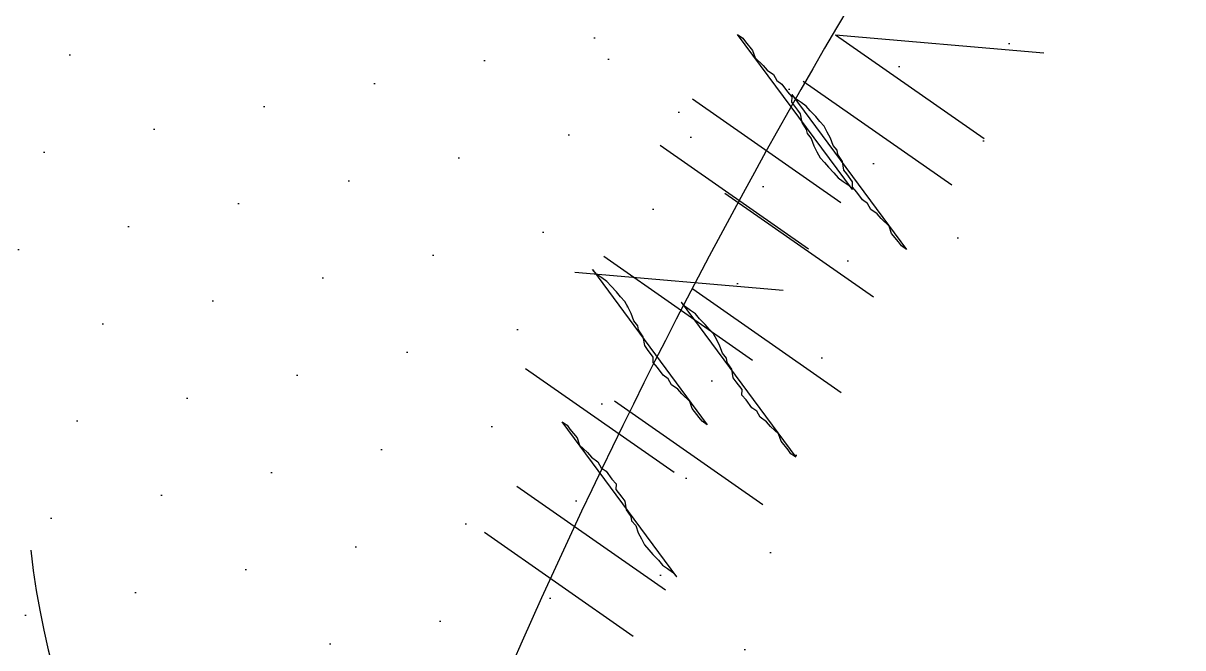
# Model space of a CAD drawing. Extents: x 3694 to 117786, y 20013 to 108631.
# Drawn here: x 68135.5 to 68264.4, y 31730.5 to 31800 of the extents above; entities that cross this region are included whole.
import ezdxf

# ---------------------------------------------------------------- set-up
doc = ezdxf.new("R2010")
doc.units = 0
doc.header["$LTSCALE"] = 1000
doc.header["$MEASUREMENT"] = 0
doc.layers.add('家具', color=253, linetype='Continuous')

msp = doc.modelspace()

# ---------------------------------------------------------------- hatches: boundary and pattern name
at = {"layer": '家具'}
h = msp.add_hatch(dxfattribs=at)
h.set_pattern_fill('DOTS', color=8, scale=335.28, angle=-90, style=0)
h.set_pattern_definition([(270, (40764.087, 11180.682), (-20.955, -10.4775), [0, -20.955])])
edge = h.paths.add_edge_path()
edge.add_spline(control_points=[(67993.17, 30063.85), (67991.35, 30072.91), (67989.56, 30081.94), (67984.13, 30110.34), (67980.69, 30129.63), (67974.75, 30168.04), (67972.3, 30187.08), (67967.7, 30231.65), (67965.82, 30257.25), (67961.07, 30334.96), (67959.04, 30388.06), (67952.13, 30468.76), (67949.19, 30495.82), (67943.11, 30536.43), (67940.81, 30549.98), (67935.52, 30577.05), (67932.52, 30590.64), (67925.16, 30620.11), (67920.73, 30635.84), (67913.02, 30661.97), (67909.81, 30672.52), (67906.63, 30682.96)], knot_values=[0.007594, 0.007594, 0.007594, 0.007594, 1.009332, 1.009332, 3.166904, 3.166904, 5.324476, 5.324476, 8.146714, 8.146714, 13.786985, 13.786985, 16.607121, 16.607121, 18.017189, 18.017189, 19.427256, 19.427256, 21.1184, 21.1184, 22.28816, 22.28816, 22.28816, 22.28816], degree=3, periodic=0)
edge.add_ellipse((69823.21, 31244.76), major_axis=(1412.24, 1412.24), ratio=1, start_angle=138.55715, end_angle=151.33744, ccw=False)
edge.add_ellipse((69823.21, 30996.93), major_axis=(1412.24, 1412.24), ratio=1, start_angle=118.66256, end_angle=131.44285, ccw=False)
edge.add_spline(control_points=[(67906.63, 31558.74), (67909.81, 31569.18), (67913.02, 31579.73), (67920.73, 31605.86), (67925.16, 31621.58), (67932.52, 31651.06), (67935.52, 31664.64), (67940.81, 31691.71), (67943.11, 31705.26), (67949.19, 31745.88), (67952.13, 31772.93), (67957.22, 31832.35), (67959.06, 31864.62), (67960.78, 31896.49)], knot_values=[0.007594, 0.007594, 0.007594, 0.007594, 1.177354, 1.177354, 2.868498, 2.868498, 4.278566, 4.278566, 5.688634, 5.688634, 8.508769, 8.508769, 11.917873, 11.917873, 11.917873, 11.917873], degree=3, periodic=0)
edge.add_ellipse((67966.55, 31918.92), major_axis=(-16.38, 16.38), ratio=1, start_angle=120.5825, end_angle=134.1965)
edge.add_ellipse((68102.12, 32282.88), major_axis=(-290.11, 290.11), ratio=1, start_angle=115.6565, end_angle=125.4571)
edge.add_ellipse((67321.82, 31759.47), major_axis=(510.62, 510.62), ratio=1, start_angle=303.72155, end_angle=324.46982, ccw=False)
edge.add_ellipse((63554.82, 31287.67), major_axis=(3173.05, 3173.05), ratio=1, start_angle=308.35798, end_angle=319.22468, ccw=False)
edge.add_ellipse((67013.87, 30385.32), major_axis=(-756.09, 756.09), ratio=1, start_angle=220.52221, end_angle=246.00697, ccw=False)
edge.add_ellipse((68093.52, 30275.82), major_axis=(20.78, 20.78), ratio=1, start_angle=72.686, end_angle=150.6503)
edge.add_ellipse((68351.8, 30519.22), major_axis=(269.53, 269.53), ratio=1, start_angle=176.2513, end_angle=213.9303)
edge.add_ellipse((68627.27, 30299.27), major_axis=(-269.54, 269.54), ratio=1, start_angle=68.8475, end_angle=70.5636)
edge.add_ellipse((68342.57, 28632.01), major_axis=(1063.44, 1063.44), ratio=1, start_angle=47.25508, end_angle=54.69471)
edge.add_ellipse((68138.88, 29903.69), major_axis=(153.1, 153.1), ratio=1, start_angle=58.2352, end_angle=87.2958)
edge = h.paths.add_edge_path()
edge.add_ellipse((68052.89, 29947.42), major_axis=(-59.62, 59.62), ratio=1, start_angle=82.2821, end_angle=111.8665, ccw=False)
edge.add_ellipse((68101.68, 29975.41), major_axis=(99.2, 99.2), ratio=1, start_angle=154.3192, end_angle=169.3068, ccw=False)
edge.add_ellipse((68226.48, 31486.22), major_axis=(1116.04, 1116.04), ratio=1, start_angle=215.62195, end_angle=236.67588)
edge.add_spline(control_points=[(68545.89, 29940.56), (68546.09, 29938.38), (68546.94, 29928.79), (68547.53, 29918.78), (68548.38, 29909.38)], knot_values=[0, 0, 0, 0, 0.241803, 1.05283, 1.05283, 1.05283, 1.05283], degree=3, periodic=0)
edge.add_ellipse((68586.3, 29912.68), major_axis=(-26.91, 26.91), ratio=1, start_angle=49.7272, end_angle=121.2232)
edge.add_ellipse((68256.11, 33919.22), major_axis=(2868.19, 2868.19), ratio=1, start_angle=221.65955, end_angle=229.54069, ccw=False)
edge = h.paths.add_edge_path()
edge.add_ellipse((68052.89, 32294.28), major_axis=(59.62, 59.62), ratio=1, start_angle=68.1335, end_angle=97.7179, ccw=False)
edge.add_ellipse((68256.11, 28322.47), major_axis=(-2868.19, 2868.19), ratio=1, start_angle=310.4559, end_angle=318.34045, ccw=False)
edge.add_ellipse((68586.47, 32328.98), major_axis=(26.91, 26.91), ratio=1, start_angle=58.6764, end_angle=130.0165)
edge.add_spline(control_points=[(68548.56, 32332.29), (68548.22, 32328.59), (68547.95, 32325.15), (68547.7, 32321.89)], knot_values=[0, 0, 0, 0, 0.318986, 0.318986, 0.318986, 0.318986], degree=3, periodic=0)
edge.add_ellipse((68118.22, 28776.02), major_axis=(-2525.63, 2525.63), ratio=1, start_angle=-51.90623, end_angle=-42.87541)
edge = h.paths.add_edge_path()
edge.add_ellipse((68266.78, 31858.43), major_axis=(221.16, 221.16), ratio=1, start_angle=249.068, end_angle=320.144, ccw=False)
edge.add_ellipse((68176.05, 31598.98), major_axis=(-155.45, 155.45), ratio=1, start_angle=155.1189, end_angle=218.1718, ccw=False)
edge.add_ellipse((68799.5, 31223.88), major_axis=(405.32, 405.32), ratio=1, start_angle=117.88643, end_angle=164.47377)
edge.add_ellipse((68089.49, 30642.74), major_axis=(-258.82, 258.82), ratio=1, start_angle=229.4937, end_angle=279.8017, ccw=False)
edge.add_ellipse((68363.94, 30409.28), major_axis=(196.09, 196.09), ratio=1, start_angle=323.3076, end_angle=385.9615, ccw=False)
edge.add_ellipse((68278.01, 29953.05), major_axis=(-433.68, 433.68), ratio=1, start_angle=250.12182, end_angle=279.01888, ccw=False)
edge.add_ellipse((53145.84, 31069.66), major_axis=(661.59, 15696.88), ratio=1, start_angle=268.699072, end_angle=269.289296, ccw=False)
edge.add_spline(control_points=[(68823.65, 30051.87), (68816.62, 30051.43), (68809.48, 30051.33), (68801.97, 30051.61)], knot_values=[2.29351, 2.29351, 2.29351, 2.29351, 2.979733, 2.979733, 2.979733, 2.979733], degree=3, periodic=0)
edge.add_spline(control_points=[(68801.97, 30051.61), (68797.75, 30051.77), (68786.4, 30052.49), (68770.42, 30054.55), (68774.08, 30068.3), (68770.34, 30072.08), (68767.57, 30073.65)], knot_values=[2.979733, 2.979733, 2.979733, 2.979733, 3.365456, 3.990522, 4.278466, 4.605763, 4.605763, 4.605763, 4.605763], degree=3, periodic=0)
edge.add_spline(control_points=[(68767.57, 30073.65), (68764.78, 30075.24), (68761.2, 30076.38), (68757.62, 30077.53)], knot_values=[4.605763, 4.605763, 4.605763, 4.605763, 4.934211, 4.934211, 4.934211, 4.934211], degree=3, periodic=0)
edge.add_ellipse((68342.57, 28632.01), major_axis=(-1063.44, 1063.44), ratio=1, start_angle=-61.02051, end_angle=-52.79563)
edge.add_ellipse((68413.89, 30391.82), major_axis=(-212.58, 212.58), ratio=1, start_angle=161.1869, end_angle=194.3664)
edge.add_ellipse((68413.79, 30073.2), major_axis=(217.18, 217.18), ratio=1, start_angle=347.5897, end_angle=388.9748)
edge.add_ellipse((68061.76, 30199.82), major_axis=(-331.09, 331.09), ratio=1, start_angle=246.1037, end_angle=272.1536)
edge.add_ellipse((68628.88, 30184.46), major_axis=(-308.61, 308.61), ratio=1, start_angle=-10.2604, end_angle=-2.0534)
edge.add_spline(control_points=[(68331.52, 30503.94), (68322.56, 30496.89), (68300.12, 30479.21), (68309.9, 30542.46), (68286.89, 30577.51), (68259.66, 30637.11), (68292.26, 30702.74), (68273.01, 30784.51), (68257.08, 30871.34), (68197.4, 30907.48), (68188.77, 30963.02), (68155.91, 30951.2), (68154.43, 30968.36), (68153.75, 30977.3)], knot_values=[28.726228, 28.726228, 28.726228, 28.726228, 29.65137, 31.045535, 32.970907, 34.80046, 37.537981, 40.132447, 43.737998, 46.299248, 47.538816, 48.20545, 48.984057, 48.984057, 48.984057, 48.984057], degree=3, periodic=0)
edge.add_ellipse((74440.64, 31139.04), major_axis=(4446.97, 4446.97), ratio=1, start_angle=132.846266, end_angle=136.473696, ccw=False)
edge.add_spline(control_points=[(68156.11, 31375.39), (68157.51, 31389.27), (68160.69, 31413.78), (68204.26, 31444.79), (68224.99, 31513.37), (68260.44, 31577.02), (68249.17, 31648.5), (68285.93, 31671.16), (68318.29, 31758.01), (68318.86, 31736.77)], knot_values=[0, 0, 0, 0, 1.426784, 2.507846, 5.446644, 8.794162, 10.36551, 12.195062, 14.476347, 14.476347, 14.476347, 14.476347], degree=3, periodic=0)
edge.add_ellipse((67925.76, 31991.16), major_axis=(-331.09, 331.09), ratio=1, start_angle=192.0923, end_angle=216.81)
edge.add_ellipse((68240.6, 32193.24), major_axis=(217.18, 217.18), ratio=1, start_angle=253.939, end_angle=295.324)
edge.add_ellipse((68311.9, 31882.7), major_axis=(212.58, 212.58), ratio=1, start_angle=358.5473, end_angle=364.8553)
edge.add_ellipse((68346.1, 33494.6), major_axis=(-983.78, 983.78), ratio=1, start_angle=141.58816, end_angle=151.91197)
edge.add_spline(control_points=[(68750.83, 32163.5), (68756.34, 32165.3), (68761.85, 32167.11), (68764.44, 32170.49)], knot_values=[4.42753, 4.42753, 4.42753, 4.42753, 4.934211, 4.934211, 4.934211, 4.934211], degree=3, periodic=0)
edge.add_ellipse((68272.01, 32290.22), major_axis=(358.34, 358.34), ratio=1, start_angle=262.1836, end_angle=301.3352, ccw=False)
h = msp.add_hatch(dxfattribs=at)
h.set_pattern_fill('DOTS', color=8, scale=178.816, angle=-75.176, style=0)
h.set_pattern_definition([(255.176, (50090.006, 25839.525), (-12.2337153, -2.5426225), [0, -11.176])])
edge = h.paths.add_edge_path(flags=17)
edge.add_ellipse((68104.7, 31730.59), major_axis=(-23.26, 23.26), ratio=1, start_angle=182.6054, end_angle=232.4016)
edge.add_ellipse((68220.59, 31750.41), major_axis=(-59.9, 59.9), ratio=1, start_angle=55.6008, end_angle=99.3416)
edge.add_ellipse((68171.19, 31728.17), major_axis=(32.95, 32.95), ratio=1, start_angle=160.0976, end_angle=225.0171, ccw=False)
edge = h.paths.add_edge_path(flags=17)
edge.add_ellipse((68813.27, 31455.32), major_axis=(-481.37, 481.37), ratio=1, start_angle=25.58827, end_angle=26.32292, ccw=False)
edge.add_ellipse((68226.01, 31678.84), major_axis=(-38.8, 38.8), ratio=1, start_angle=42.1423, end_angle=113.6366)
edge.add_ellipse((68198.76, 31607.61), major_axis=(-15.13, 15.13), ratio=1, start_angle=-64.8218, end_angle=72.1862)
edge.add_ellipse((68255.5, 31647.86), major_axis=(64.2, 64.2), ratio=1, start_angle=118.7109, end_angle=168.4325, ccw=False)
edge = h.paths.add_edge_path()
edge.add_ellipse((68428.08, 31627.53), major_axis=(-242.04, 242.04), ratio=1, start_angle=-26.2846, end_angle=23.3258, ccw=False)
edge.add_spline(control_points=[(68318.25, 31951.72), (68327.61, 31956.05), (68339.53, 31961.56), (68346.39, 31953.92), (68347.65, 31951.95)], knot_values=[0, 0, 0, 0, 1.422385, 1.810205, 1.810205, 1.810205, 1.810205], degree=3, periodic=0)
edge.add_ellipse((68813.27, 31455.32), major_axis=(481.37, 481.37), ratio=1, start_angle=88.15451, end_angle=92.74736)
edge.add_ellipse((68398.78, 31620.82), major_axis=(216.1, 216.1), ratio=1, start_angle=62.0105, end_angle=113.1092)
edge.add_ellipse((68531.03, 31518.74), major_axis=(331.35, 331.35), ratio=1, start_angle=107.547, end_angle=150.4325)
edge.add_ellipse((69065.02, 31231.73), major_axis=(-706.38, 706.38), ratio=1, start_angle=35.64913, end_angle=38.25362)
edge.add_spline(control_points=[(68072.97, 31349.08), (68069.34, 31349.87), (68058.99, 31354.85), (68059.18, 31366.89), (68059.32, 31375.02)], knot_values=[0, 0, 0, 0, 0.581976, 1.791185, 1.791185, 1.791185, 1.791185], degree=3, periodic=0)
edge.add_ellipse((68558.03, 31501.18), major_axis=(363.75, 363.75), ratio=1, start_angle=105.5696, end_angle=149.1958, ccw=False)
edge = h.paths.add_edge_path()
edge.add_spline(control_points=[(68101.16, 31361.95), (68095.62, 31356.17), (68087.91, 31348.14), (68076.09, 31348.4), (68072.97, 31349.08)], knot_values=[1.791185, 1.791185, 1.791185, 1.791185, 3.069002, 3.567392, 3.567392, 3.567392, 3.567392], degree=3, periodic=0)
edge.add_ellipse((69065.02, 31231.73), major_axis=(706.38, 706.38), ratio=1, start_angle=125.64913, end_angle=128.25362, ccw=False)
edge.add_ellipse((67849.02, 31718.01), major_axis=(-281.07, 281.07), ratio=1, start_angle=170.4096, end_angle=214.1078)
edge.add_ellipse((67885.37, 31878.81), major_axis=(-300.8, 300.8), ratio=1, start_angle=191.3182, end_angle=229.6193)
edge.add_ellipse((68813.27, 31455.32), major_axis=(-481.37, 481.37), ratio=1, start_angle=-1.84549, end_angle=2.74736, ccw=False)
edge.add_spline(control_points=[(68347.65, 31951.95), (68349.56, 31948.95), (68353.89, 31937.44), (68354.39, 31927.14), (68354.73, 31920.22)], knot_values=[1.810205, 1.810205, 1.810205, 1.810205, 2.398758, 3.598447, 3.598447, 3.598447, 3.598447], degree=3, periodic=0)
edge.add_ellipse((67966.57, 31900.89), major_axis=(274.82, 274.82), ratio=1, start_angle=273.0275, end_angle=317.8513, ccw=False)
edge.add_ellipse((67951.52, 31626.94), major_axis=(-215.18, 215.18), ratio=1, start_angle=164.4537, end_angle=227.6435, ccw=False)
h = msp.add_hatch(dxfattribs=at)
h.set_pattern_fill('DOTS', color=8, scale=111.76, angle=-102.9138, style=0)
h.set_pattern_definition([(282.9137604, (70764.739, 124441.551), (-6.0278136, -4.96520334), [0, -6.985])])
edge = h.paths.add_edge_path()
edge.add_ellipse((68102.12, 32282.88), major_axis=(290.11, 290.11), ratio=1, start_angle=228.1002, end_angle=236.8793)
edge.add_ellipse((68324.1, 31868.67), major_axis=(-97.66, 97.66), ratio=1, start_angle=39.7169, end_angle=84.894)
edge.add_ellipse((68475.11, 32132.86), major_axis=(308.61, 308.61), ratio=1, start_angle=171.5086, end_angle=188.9291, ccw=False)

# ---------------------------------------------------------------- linework, layer by layer
at = {"layer": '家具', "color": 8, "linetype": 'Continuous'}
for p, q in [((68214.89, 31798.71, 0), (68215.45, 31798.32, 0)), ((68227.64, 31781.47, 0), (68214.89, 31798.71, 0)), ((68214.89, 31798.71, 0), (68215.45, 31798.32, 0)), ((68227.64, 31781.47, 0), (68214.89, 31798.71, 0)), ((68214.89, 31798.71, 0), (68215.45, 31798.32, 0)), ((68227.64, 31781.47, 0), (68214.89, 31798.71, 0)), ((68214.89, 31798.71, 0), (68215.45, 31798.32, 0)), ((68227.64, 31781.47, 0), (68214.89, 31798.71, 0)), ((68225.77, 31798.67, 0), (68242.27, 31787.14, 0)), ((68225.77, 31798.67, 0), (68242.27, 31787.14, 0)), ((68225.77, 31798.67, 0), (68248.93, 31796.67, 0)), ((68225.77, 31798.67, 0), (68242.27, 31787.14, 0)), ((68225.77, 31798.67, 0), (68248.93, 31796.67, 0)), ((68225.77, 31798.67, 0), (68242.27, 31787.14, 0)), ((68225.77, 31798.67, 0), (68248.93, 31796.67, 0)), ((68215.45, 31798.32, 0), (68215.77, 31797.88, 0)), ((68215.45, 31798.32, 0), (68215.77, 31797.88, 0)), ((68215.45, 31798.32, 0), (68215.77, 31797.88, 0)), ((68215.45, 31798.32, 0), (68215.77, 31797.88, 0)), ((68215.77, 31797.88, 0), (68216.56, 31796.92, 0)), ((68215.77, 31797.88, 0), (68216.56, 31796.92, 0)), ((68215.77, 31797.88, 0), (68216.56, 31796.92, 0)), ((68215.77, 31797.88, 0), (68216.56, 31796.92, 0)), ((68216.56, 31796.92, 0), (68216.82, 31796.11, 0)), ((68216.56, 31796.92, 0), (68216.82, 31796.11, 0)), ((68216.56, 31796.92, 0), (68216.82, 31796.11, 0)), ((68216.56, 31796.92, 0), (68216.82, 31796.11, 0)), ((68216.82, 31796.11, 0), (68217.71, 31795.28, 0)), ((68216.82, 31796.11, 0), (68217.71, 31795.28, 0)), ((68216.82, 31796.11, 0), (68217.71, 31795.28, 0)), ((68216.82, 31796.11, 0), (68217.71, 31795.28, 0)), ((68217.71, 31795.28, 0), (68218.17, 31794.75, 0)), ((68217.71, 31795.28, 0), (68218.17, 31794.75, 0)), ((68217.71, 31795.28, 0), (68218.17, 31794.75, 0)), ((68217.71, 31795.28, 0), (68218.17, 31794.75, 0)), ((68218.17, 31794.75, 0), (68218.87, 31794.26, 0)), ((68218.17, 31794.75, 0), (68218.87, 31794.26, 0)), ((68218.17, 31794.75, 0), (68218.87, 31794.26, 0)), ((68218.17, 31794.75, 0), (68218.87, 31794.26, 0)), ((68218.87, 31794.26, 0), (68219.23, 31793.59, 0)), ((68218.87, 31794.26, 0), (68219.23, 31793.59, 0)), ((68218.87, 31794.26, 0), (68219.23, 31793.59, 0)), ((68218.87, 31794.26, 0), (68219.23, 31793.59, 0)), ((68219.23, 31793.59, 0), (68219.79, 31793.2, 0)), ((68219.23, 31793.59, 0), (68219.79, 31793.2, 0)), ((68219.23, 31793.59, 0), (68219.79, 31793.2, 0)), ((68219.23, 31793.59, 0), (68219.79, 31793.2, 0)), ((68222.19, 31793.54, 0), (68238.69, 31782.01, 0)), ((68222.19, 31793.54, 0), (68238.69, 31782.01, 0)), ((68222.19, 31793.54, 0), (68238.69, 31782.01, 0)), ((68222.19, 31793.54, 0), (68238.69, 31782.01, 0)), ((68219.79, 31793.2, 0), (68220.44, 31792.34, 0)), ((68219.79, 31793.2, 0), (68220.44, 31792.34, 0)), ((68219.79, 31793.2, 0), (68220.44, 31792.34, 0)), ((68219.79, 31793.2, 0), (68220.44, 31792.34, 0)), ((68220.44, 31792.34, 0), (68220.9, 31791.8, 0)), ((68220.44, 31792.34, 0), (68220.9, 31791.8, 0)), ((68220.44, 31792.34, 0), (68220.9, 31791.8, 0)), ((68220.44, 31792.34, 0), (68220.9, 31791.8, 0)), ((68226.37, 31779.99, 0), (68209.87, 31791.52, 0)), ((68226.37, 31779.99, 0), (68209.87, 31791.52, 0)), ((68226.37, 31779.99, 0), (68209.87, 31791.52, 0)), ((68226.37, 31779.99, 0), (68209.87, 31791.52, 0)), ((68220.9, 31791.8, 0), (68220.89, 31791.19, 0)), ((68220.9, 31791.8, 0), (68220.89, 31791.19, 0)), ((68220.9, 31791.8, 0), (68220.89, 31791.19, 0)), ((68220.9, 31791.8, 0), (68220.89, 31791.19, 0)), ((68220.89, 31791.19, 0), (68221.53, 31790.32, 0)), ((68220.89, 31791.19, 0), (68221.53, 31790.32, 0)), ((68220.89, 31791.19, 0), (68221.53, 31790.32, 0)), ((68220.89, 31791.19, 0), (68221.53, 31790.32, 0)), ((68221.38, 31791.53, 0), (68220.92, 31792.06, 0)), ((68220.92, 31792.06, 0), (68233.66, 31774.82, 0)), ((68221.38, 31791.53, 0), (68220.92, 31792.06, 0)), ((68220.92, 31792.06, 0), (68233.66, 31774.82, 0)), ((68221.38, 31791.53, 0), (68220.92, 31792.06, 0)), ((68220.92, 31792.06, 0), (68233.66, 31774.82, 0)), ((68221.38, 31791.53, 0), (68220.92, 31792.06, 0)), ((68220.92, 31792.06, 0), (68233.66, 31774.82, 0)), ((68221.94, 31791.14, 0), (68221.38, 31791.53, 0)), ((68221.94, 31791.14, 0), (68221.38, 31791.53, 0)), ((68221.94, 31791.14, 0), (68221.38, 31791.53, 0)), ((68221.94, 31791.14, 0), (68221.38, 31791.53, 0)), ((68222.5, 31790.74, 0), (68221.94, 31791.14, 0)), ((68222.5, 31790.74, 0), (68221.94, 31791.14, 0)), ((68222.5, 31790.74, 0), (68221.94, 31791.14, 0)), ((68222.5, 31790.74, 0), (68221.94, 31791.14, 0)), ((68221.53, 31790.32, 0), (68221.85, 31789.89, 0)), ((68221.53, 31790.32, 0), (68221.85, 31789.89, 0)), ((68221.53, 31790.32, 0), (68221.85, 31789.89, 0)), ((68221.53, 31790.32, 0), (68221.85, 31789.89, 0)), ((68221.85, 31789.89, 0), (68222.02, 31788.94, 0)), ((68221.85, 31789.89, 0), (68222.02, 31788.94, 0)), ((68221.85, 31789.89, 0), (68222.02, 31788.94, 0)), ((68221.85, 31789.89, 0), (68222.02, 31788.94, 0)), ((68222.96, 31790.21, 0), (68222.5, 31790.74, 0)), ((68222.96, 31790.21, 0), (68222.5, 31790.74, 0)), ((68222.96, 31790.21, 0), (68222.5, 31790.74, 0)), ((68222.96, 31790.21, 0), (68222.5, 31790.74, 0)), ((68223.57, 31789.58, 0), (68222.96, 31790.21, 0)), ((68223.57, 31789.58, 0), (68222.96, 31790.21, 0)), ((68223.57, 31789.58, 0), (68222.96, 31790.21, 0)), ((68223.57, 31789.58, 0), (68222.96, 31790.21, 0)), ((68224.03, 31789.05, 0), (68223.57, 31789.58, 0)), ((68224.03, 31789.05, 0), (68223.57, 31789.58, 0)), ((68224.03, 31789.05, 0), (68223.57, 31789.58, 0)), ((68224.03, 31789.05, 0), (68223.57, 31789.58, 0)), ((68222.02, 31788.94, 0), (68222.52, 31788.17, 0)), ((68222.02, 31788.94, 0), (68222.52, 31788.17, 0)), ((68222.02, 31788.94, 0), (68222.52, 31788.17, 0)), ((68222.02, 31788.94, 0), (68222.52, 31788.17, 0)), ((68224.49, 31788.52, 0), (68224.03, 31789.05, 0)), ((68224.49, 31788.52, 0), (68224.03, 31789.05, 0)), ((68224.49, 31788.52, 0), (68224.03, 31789.05, 0)), ((68224.49, 31788.52, 0), (68224.03, 31789.05, 0)), ((68224.85, 31787.85, 0), (68224.49, 31788.52, 0)), ((68224.85, 31787.85, 0), (68224.49, 31788.52, 0)), ((68224.85, 31787.85, 0), (68224.49, 31788.52, 0)), ((68224.85, 31787.85, 0), (68224.49, 31788.52, 0)), ((68222.52, 31788.17, 0), (68222.61, 31787.69, 0)), ((68222.52, 31788.17, 0), (68222.61, 31787.69, 0)), ((68222.52, 31788.17, 0), (68222.61, 31787.69, 0)), ((68222.52, 31788.17, 0), (68222.61, 31787.69, 0)), ((68222.61, 31787.69, 0), (68223.07, 31787.16, 0)), ((68222.61, 31787.69, 0), (68223.07, 31787.16, 0)), ((68222.61, 31787.69, 0), (68223.07, 31787.16, 0)), ((68222.61, 31787.69, 0), (68223.07, 31787.16, 0)), ((68223.07, 31787.16, 0), (68223.34, 31786.35, 0)), ((68223.07, 31787.16, 0), (68223.34, 31786.35, 0)), ((68223.07, 31787.16, 0), (68223.34, 31786.35, 0)), ((68223.07, 31787.16, 0), (68223.34, 31786.35, 0)), ((68225.22, 31787.18, 0), (68224.85, 31787.85, 0)), ((68225.22, 31787.18, 0), (68224.85, 31787.85, 0)), ((68225.22, 31787.18, 0), (68224.85, 31787.85, 0)), ((68225.22, 31787.18, 0), (68224.85, 31787.85, 0)), ((68225.49, 31786.37, 0), (68225.22, 31787.18, 0)), ((68225.49, 31786.37, 0), (68225.22, 31787.18, 0)), ((68225.49, 31786.37, 0), (68225.22, 31787.18, 0)), ((68225.49, 31786.37, 0), (68225.22, 31787.18, 0)), ((68222.78, 31774.86, 0), (68206.28, 31786.39, 0)), ((68222.78, 31774.86, 0), (68206.28, 31786.39, 0)), ((68222.78, 31774.86, 0), (68206.28, 31786.39, 0)), ((68222.78, 31774.86, 0), (68206.28, 31786.39, 0)), ((68223.34, 31786.35, 0), (68223.7, 31785.68, 0)), ((68223.34, 31786.35, 0), (68223.7, 31785.68, 0)), ((68223.34, 31786.35, 0), (68223.7, 31785.68, 0)), ((68223.34, 31786.35, 0), (68223.7, 31785.68, 0)), ((68225.95, 31785.84, 0), (68225.49, 31786.37, 0)), ((68225.95, 31785.84, 0), (68225.49, 31786.37, 0)), ((68225.95, 31785.84, 0), (68225.49, 31786.37, 0)), ((68225.95, 31785.84, 0), (68225.49, 31786.37, 0)), ((68226.03, 31785.36, 0), (68225.95, 31785.84, 0)), ((68226.03, 31785.36, 0), (68225.95, 31785.84, 0)), ((68226.03, 31785.36, 0), (68225.95, 31785.84, 0)), ((68226.03, 31785.36, 0), (68225.95, 31785.84, 0)), ((68223.7, 31785.68, 0), (68224.07, 31785.01, 0)), ((68223.7, 31785.68, 0), (68224.07, 31785.01, 0)), ((68223.7, 31785.68, 0), (68224.07, 31785.01, 0)), ((68223.7, 31785.68, 0), (68224.07, 31785.01, 0)), ((68224.07, 31785.01, 0), (68224.53, 31784.48, 0)), ((68224.07, 31785.01, 0), (68224.53, 31784.48, 0)), ((68224.07, 31785.01, 0), (68224.53, 31784.48, 0)), ((68224.07, 31785.01, 0), (68224.53, 31784.48, 0)), ((68224.53, 31784.48, 0), (68224.99, 31783.95, 0)), ((68224.53, 31784.48, 0), (68224.99, 31783.95, 0)), ((68224.53, 31784.48, 0), (68224.99, 31783.95, 0)), ((68224.53, 31784.48, 0), (68224.99, 31783.95, 0)), ((68226.54, 31784.59, 0), (68226.03, 31785.36, 0)), ((68226.54, 31784.59, 0), (68226.03, 31785.36, 0)), ((68226.54, 31784.59, 0), (68226.03, 31785.36, 0)), ((68226.54, 31784.59, 0), (68226.03, 31785.36, 0)), ((68226.7, 31783.64, 0), (68226.54, 31784.59, 0)), ((68226.7, 31783.64, 0), (68226.54, 31784.59, 0)), ((68226.7, 31783.64, 0), (68226.54, 31784.59, 0)), ((68226.7, 31783.64, 0), (68226.54, 31784.59, 0)), ((68224.99, 31783.95, 0), (68225.59, 31783.32, 0)), ((68224.99, 31783.95, 0), (68225.59, 31783.32, 0)), ((68224.99, 31783.95, 0), (68225.59, 31783.32, 0)), ((68224.99, 31783.95, 0), (68225.59, 31783.32, 0)), ((68225.59, 31783.32, 0), (68226.05, 31782.79, 0)), ((68225.59, 31783.32, 0), (68226.05, 31782.79, 0)), ((68225.59, 31783.32, 0), (68226.05, 31782.79, 0)), ((68225.59, 31783.32, 0), (68226.05, 31782.79, 0)), ((68227.03, 31783.21, 0), (68226.7, 31783.64, 0)), ((68227.03, 31783.21, 0), (68226.7, 31783.64, 0)), ((68227.03, 31783.21, 0), (68226.7, 31783.64, 0)), ((68227.03, 31783.21, 0), (68226.7, 31783.64, 0)), ((68227.67, 31782.34, 0), (68227.03, 31783.21, 0)), ((68227.67, 31782.34, 0), (68227.03, 31783.21, 0)), ((68227.67, 31782.34, 0), (68227.03, 31783.21, 0)), ((68227.67, 31782.34, 0), (68227.03, 31783.21, 0)), ((68226.05, 31782.79, 0), (68226.61, 31782.39, 0)), ((68226.05, 31782.79, 0), (68226.61, 31782.39, 0)), ((68226.05, 31782.79, 0), (68226.61, 31782.39, 0)), ((68226.05, 31782.79, 0), (68226.61, 31782.39, 0)), ((68226.61, 31782.39, 0), (68227.17, 31782, 0)), ((68226.61, 31782.39, 0), (68227.17, 31782, 0)), ((68226.61, 31782.39, 0), (68227.17, 31782, 0)), ((68226.61, 31782.39, 0), (68227.17, 31782, 0)), ((68227.17, 31782, 0), (68227.64, 31781.47, 0)), ((68227.17, 31782, 0), (68227.64, 31781.47, 0)), ((68227.17, 31782, 0), (68227.64, 31781.47, 0)), ((68227.17, 31782, 0), (68227.64, 31781.47, 0)), ((68227.66, 31781.73, 0), (68227.67, 31782.34, 0)), ((68227.66, 31781.73, 0), (68227.67, 31782.34, 0)), ((68227.66, 31781.73, 0), (68227.67, 31782.34, 0)), ((68227.66, 31781.73, 0), (68227.67, 31782.34, 0)), ((68213.48, 31781.08, 0), (68229.98, 31769.55, 0)), ((68213.48, 31781.08, 0), (68229.98, 31769.55, 0)), ((68213.48, 31781.08, 0), (68229.98, 31769.55, 0)), ((68213.48, 31781.08, 0), (68229.98, 31769.55, 0)), ((68228.12, 31781.19, 0), (68227.66, 31781.73, 0)), ((68228.12, 31781.19, 0), (68227.66, 31781.73, 0)), ((68228.12, 31781.19, 0), (68227.66, 31781.73, 0)), ((68228.12, 31781.19, 0), (68227.66, 31781.73, 0)), ((68228.76, 31780.33, 0), (68228.12, 31781.19, 0)), ((68228.76, 31780.33, 0), (68228.12, 31781.19, 0)), ((68228.76, 31780.33, 0), (68228.12, 31781.19, 0)), ((68228.76, 31780.33, 0), (68228.12, 31781.19, 0)), ((68229.32, 31779.94, 0), (68228.76, 31780.33, 0)), ((68229.32, 31779.94, 0), (68228.76, 31780.33, 0)), ((68229.32, 31779.94, 0), (68228.76, 31780.33, 0)), ((68229.32, 31779.94, 0), (68228.76, 31780.33, 0)), ((68229.69, 31779.27, 0), (68229.32, 31779.94, 0)), ((68229.69, 31779.27, 0), (68229.32, 31779.94, 0)), ((68229.69, 31779.27, 0), (68229.32, 31779.94, 0)), ((68229.69, 31779.27, 0), (68229.32, 31779.94, 0)), ((68230.39, 31778.78, 0), (68229.69, 31779.27, 0)), ((68230.39, 31778.78, 0), (68229.69, 31779.27, 0)), ((68230.39, 31778.78, 0), (68229.69, 31779.27, 0)), ((68230.39, 31778.78, 0), (68229.69, 31779.27, 0)), ((68230.85, 31778.25, 0), (68230.39, 31778.78, 0)), ((68230.85, 31778.25, 0), (68230.39, 31778.78, 0)), ((68230.85, 31778.25, 0), (68230.39, 31778.78, 0)), ((68230.85, 31778.25, 0), (68230.39, 31778.78, 0)), ((68231.73, 31777.42, 0), (68230.85, 31778.25, 0)), ((68231.73, 31777.42, 0), (68230.85, 31778.25, 0)), ((68231.73, 31777.42, 0), (68230.85, 31778.25, 0)), ((68231.73, 31777.42, 0), (68230.85, 31778.25, 0)), ((68232, 31776.61, 0), (68231.73, 31777.42, 0)), ((68232, 31776.61, 0), (68231.73, 31777.42, 0)), ((68232, 31776.61, 0), (68231.73, 31777.42, 0)), ((68232, 31776.61, 0), (68231.73, 31777.42, 0)), ((68232.78, 31775.65, 0), (68232, 31776.61, 0)), ((68232.78, 31775.65, 0), (68232, 31776.61, 0)), ((68232.78, 31775.65, 0), (68232, 31776.61, 0)), ((68232.78, 31775.65, 0), (68232, 31776.61, 0)), ((68233.1, 31775.21, 0), (68232.78, 31775.65, 0)), ((68233.1, 31775.21, 0), (68232.78, 31775.65, 0)), ((68233.1, 31775.21, 0), (68232.78, 31775.65, 0)), ((68233.1, 31775.21, 0), (68232.78, 31775.65, 0)), ((68233.66, 31774.82, 0), (68233.1, 31775.21, 0)), ((68233.66, 31774.82, 0), (68233.1, 31775.21, 0)), ((68233.66, 31774.82, 0), (68233.1, 31775.21, 0)), ((68233.66, 31774.82, 0), (68233.1, 31775.21, 0)), ((68200.04, 31774.06, 0), (68216.54, 31762.53, 0)), ((68200.04, 31774.06, 0), (68216.54, 31762.53, 0)), ((68200.04, 31774.06, 0), (68216.54, 31762.53, 0)), ((68200.04, 31774.06, 0), (68216.54, 31762.53, 0)), ((68196.79, 31772.3, 0), (68219.94, 31770.3, 0)), ((68196.79, 31772.3, 0), (68219.94, 31770.3, 0)), ((68196.79, 31772.3, 0), (68219.94, 31770.3, 0)), ((68199.23, 31772.04, 0), (68198.77, 31772.58, 0)), ((68198.77, 31772.58, 0), (68211.52, 31755.34, 0)), ((68199.23, 31772.04, 0), (68198.77, 31772.58, 0)), ((68198.77, 31772.58, 0), (68211.52, 31755.34, 0)), ((68199.23, 31772.04, 0), (68198.77, 31772.58, 0)), ((68198.77, 31772.58, 0), (68211.52, 31755.34, 0)), ((68199.23, 31772.04, 0), (68198.77, 31772.58, 0)), ((68198.77, 31772.58, 0), (68211.52, 31755.34, 0)), ((68199.79, 31771.65, 0), (68199.23, 31772.04, 0)), ((68199.79, 31771.65, 0), (68199.23, 31772.04, 0)), ((68199.79, 31771.65, 0), (68199.23, 31772.04, 0)), ((68199.79, 31771.65, 0), (68199.23, 31772.04, 0)), ((68200.35, 31771.26, 0), (68199.79, 31771.65, 0)), ((68200.35, 31771.26, 0), (68199.79, 31771.65, 0)), ((68200.35, 31771.26, 0), (68199.79, 31771.65, 0)), ((68200.35, 31771.26, 0), (68199.79, 31771.65, 0)), ((68200.82, 31770.73, 0), (68200.35, 31771.26, 0)), ((68200.82, 31770.73, 0), (68200.35, 31771.26, 0)), ((68200.82, 31770.73, 0), (68200.35, 31771.26, 0)), ((68200.82, 31770.73, 0), (68200.35, 31771.26, 0)), ((68201.42, 31770.1, 0), (68200.82, 31770.73, 0)), ((68201.42, 31770.1, 0), (68200.82, 31770.73, 0)), ((68201.42, 31770.1, 0), (68200.82, 31770.73, 0)), ((68201.42, 31770.1, 0), (68200.82, 31770.73, 0)), ((68209.9, 31770.45, 0), (68226.4, 31758.92, 0)), ((68209.9, 31770.45, 0), (68226.4, 31758.92, 0)), ((68209.9, 31770.45, 0), (68226.4, 31758.92, 0)), ((68209.9, 31770.45, 0), (68226.4, 31758.92, 0)), ((68201.88, 31769.57, 0), (68201.42, 31770.1, 0)), ((68201.88, 31769.57, 0), (68201.42, 31770.1, 0)), ((68201.88, 31769.57, 0), (68201.42, 31770.1, 0)), ((68201.88, 31769.57, 0), (68201.42, 31770.1, 0)), ((68202.34, 31769.04, 0), (68201.88, 31769.57, 0)), ((68202.34, 31769.04, 0), (68201.88, 31769.57, 0)), ((68202.34, 31769.04, 0), (68201.88, 31769.57, 0)), ((68202.34, 31769.04, 0), (68201.88, 31769.57, 0)), ((68202.71, 31768.37, 0), (68202.34, 31769.04, 0)), ((68202.71, 31768.37, 0), (68202.34, 31769.04, 0)), ((68202.71, 31768.37, 0), (68202.34, 31769.04, 0)), ((68202.71, 31768.37, 0), (68202.34, 31769.04, 0)), ((68209.09, 31768.43, 0), (68208.63, 31768.97, 0)), ((68208.63, 31768.97, 0), (68221.37, 31751.73, 0)), ((68209.09, 31768.43, 0), (68208.63, 31768.97, 0)), ((68208.63, 31768.97, 0), (68221.37, 31751.73, 0)), ((68209.09, 31768.43, 0), (68208.63, 31768.97, 0)), ((68208.63, 31768.97, 0), (68221.37, 31751.73, 0)), ((68209.09, 31768.43, 0), (68208.63, 31768.97, 0)), ((68208.63, 31768.97, 0), (68221.37, 31751.73, 0)), ((68203.07, 31767.7, 0), (68202.71, 31768.37, 0)), ((68203.07, 31767.7, 0), (68202.71, 31768.37, 0)), ((68203.07, 31767.7, 0), (68202.71, 31768.37, 0)), ((68203.07, 31767.7, 0), (68202.71, 31768.37, 0)), ((68203.34, 31766.89, 0), (68203.07, 31767.7, 0)), ((68203.34, 31766.89, 0), (68203.07, 31767.7, 0)), ((68203.34, 31766.89, 0), (68203.07, 31767.7, 0)), ((68203.34, 31766.89, 0), (68203.07, 31767.7, 0)), ((68209.65, 31768.04, 0), (68209.09, 31768.43, 0)), ((68209.65, 31768.04, 0), (68209.09, 31768.43, 0)), ((68209.65, 31768.04, 0), (68209.09, 31768.43, 0)), ((68209.65, 31768.04, 0), (68209.09, 31768.43, 0)), ((68210.21, 31767.65, 0), (68209.65, 31768.04, 0)), ((68210.21, 31767.65, 0), (68209.65, 31768.04, 0)), ((68210.21, 31767.65, 0), (68209.65, 31768.04, 0)), ((68210.21, 31767.65, 0), (68209.65, 31768.04, 0)), ((68203.8, 31766.35, 0), (68203.34, 31766.89, 0)), ((68203.8, 31766.35, 0), (68203.34, 31766.89, 0)), ((68203.8, 31766.35, 0), (68203.34, 31766.89, 0)), ((68203.8, 31766.35, 0), (68203.34, 31766.89, 0)), ((68210.67, 31767.12, 0), (68210.21, 31767.65, 0)), ((68210.67, 31767.12, 0), (68210.21, 31767.65, 0)), ((68210.67, 31767.12, 0), (68210.21, 31767.65, 0)), ((68210.67, 31767.12, 0), (68210.21, 31767.65, 0)), ((68211.27, 31766.49, 0), (68210.67, 31767.12, 0)), ((68211.27, 31766.49, 0), (68210.67, 31767.12, 0)), ((68211.27, 31766.49, 0), (68210.67, 31767.12, 0)), ((68211.27, 31766.49, 0), (68210.67, 31767.12, 0)), ((68211.74, 31765.96, 0), (68211.27, 31766.49, 0)), ((68211.74, 31765.96, 0), (68211.27, 31766.49, 0)), ((68211.74, 31765.96, 0), (68211.27, 31766.49, 0)), ((68211.74, 31765.96, 0), (68211.27, 31766.49, 0)), ((68203.88, 31765.88, 0), (68203.8, 31766.35, 0)), ((68203.88, 31765.88, 0), (68203.8, 31766.35, 0)), ((68203.88, 31765.88, 0), (68203.8, 31766.35, 0)), ((68203.88, 31765.88, 0), (68203.8, 31766.35, 0)), ((68204.39, 31765.11, 0), (68203.88, 31765.88, 0)), ((68204.39, 31765.11, 0), (68203.88, 31765.88, 0)), ((68204.39, 31765.11, 0), (68203.88, 31765.88, 0)), ((68204.39, 31765.11, 0), (68203.88, 31765.88, 0)), ((68204.56, 31764.16, 0), (68204.39, 31765.11, 0)), ((68204.56, 31764.16, 0), (68204.39, 31765.11, 0)), ((68204.56, 31764.16, 0), (68204.39, 31765.11, 0)), ((68204.56, 31764.16, 0), (68204.39, 31765.11, 0)), ((68212.2, 31765.43, 0), (68211.74, 31765.96, 0)), ((68212.2, 31765.43, 0), (68211.74, 31765.96, 0)), ((68212.2, 31765.43, 0), (68211.74, 31765.96, 0)), ((68212.2, 31765.43, 0), (68211.74, 31765.96, 0)), ((68212.56, 31764.76, 0), (68212.2, 31765.43, 0)), ((68212.56, 31764.76, 0), (68212.2, 31765.43, 0)), ((68212.56, 31764.76, 0), (68212.2, 31765.43, 0)), ((68212.56, 31764.76, 0), (68212.2, 31765.43, 0)), ((68204.88, 31763.72, 0), (68204.56, 31764.16, 0)), ((68204.88, 31763.72, 0), (68204.56, 31764.16, 0)), ((68204.88, 31763.72, 0), (68204.56, 31764.16, 0)), ((68204.88, 31763.72, 0), (68204.56, 31764.16, 0)), ((68212.93, 31764.09, 0), (68212.56, 31764.76, 0)), ((68212.93, 31764.09, 0), (68212.56, 31764.76, 0)), ((68212.93, 31764.09, 0), (68212.56, 31764.76, 0)), ((68212.93, 31764.09, 0), (68212.56, 31764.76, 0)), ((68213.19, 31763.28, 0), (68212.93, 31764.09, 0)), ((68213.19, 31763.28, 0), (68212.93, 31764.09, 0)), ((68213.19, 31763.28, 0), (68212.93, 31764.09, 0)), ((68213.19, 31763.28, 0), (68212.93, 31764.09, 0)), ((68205.52, 31762.86, 0), (68204.88, 31763.72, 0)), ((68205.52, 31762.86, 0), (68204.88, 31763.72, 0)), ((68205.52, 31762.86, 0), (68204.88, 31763.72, 0)), ((68205.52, 31762.86, 0), (68204.88, 31763.72, 0)), ((68205.51, 31762.24, 0), (68205.52, 31762.86, 0)), ((68205.51, 31762.24, 0), (68205.52, 31762.86, 0)), ((68205.51, 31762.24, 0), (68205.52, 31762.86, 0)), ((68205.51, 31762.24, 0), (68205.52, 31762.86, 0)), ((68213.66, 31762.74, 0), (68213.19, 31763.28, 0)), ((68213.66, 31762.74, 0), (68213.19, 31763.28, 0)), ((68213.66, 31762.74, 0), (68213.19, 31763.28, 0)), ((68213.66, 31762.74, 0), (68213.19, 31763.28, 0)), ((68213.74, 31762.27, 0), (68213.66, 31762.74, 0)), ((68213.74, 31762.27, 0), (68213.66, 31762.74, 0)), ((68213.74, 31762.27, 0), (68213.66, 31762.74, 0)), ((68213.74, 31762.27, 0), (68213.66, 31762.74, 0)), ((68191.33, 31761.6, 0), (68207.83, 31750.07, 0)), ((68191.33, 31761.6, 0), (68207.83, 31750.07, 0)), ((68191.33, 31761.6, 0), (68207.83, 31750.07, 0)), ((68191.33, 31761.6, 0), (68207.83, 31750.07, 0)), ((68205.97, 31761.71, 0), (68205.51, 31762.24, 0)), ((68205.97, 31761.71, 0), (68205.51, 31762.24, 0)), ((68205.97, 31761.71, 0), (68205.51, 31762.24, 0)), ((68205.97, 31761.71, 0), (68205.51, 31762.24, 0)), ((68206.61, 31760.84, 0), (68205.97, 31761.71, 0)), ((68206.61, 31760.84, 0), (68205.97, 31761.71, 0)), ((68206.61, 31760.84, 0), (68205.97, 31761.71, 0)), ((68206.61, 31760.84, 0), (68205.97, 31761.71, 0)), ((68214.24, 31761.5, 0), (68213.74, 31762.27, 0)), ((68214.24, 31761.5, 0), (68213.74, 31762.27, 0)), ((68214.24, 31761.5, 0), (68213.74, 31762.27, 0)), ((68214.24, 31761.5, 0), (68213.74, 31762.27, 0)), ((68214.41, 31760.55, 0), (68214.24, 31761.5, 0)), ((68214.41, 31760.55, 0), (68214.24, 31761.5, 0)), ((68214.41, 31760.55, 0), (68214.24, 31761.5, 0)), ((68214.41, 31760.55, 0), (68214.24, 31761.5, 0)), ((68207.17, 31760.45, 0), (68206.61, 31760.84, 0)), ((68207.17, 31760.45, 0), (68206.61, 31760.84, 0)), ((68207.17, 31760.45, 0), (68206.61, 31760.84, 0)), ((68207.17, 31760.45, 0), (68206.61, 31760.84, 0)), ((68207.54, 31759.78, 0), (68207.17, 31760.45, 0)), ((68207.54, 31759.78, 0), (68207.17, 31760.45, 0)), ((68207.54, 31759.78, 0), (68207.17, 31760.45, 0)), ((68207.54, 31759.78, 0), (68207.17, 31760.45, 0)), ((68214.74, 31760.12, 0), (68214.41, 31760.55, 0)), ((68214.74, 31760.12, 0), (68214.41, 31760.55, 0)), ((68214.74, 31760.12, 0), (68214.41, 31760.55, 0)), ((68214.74, 31760.12, 0), (68214.41, 31760.55, 0)), ((68215.38, 31759.25, 0), (68214.74, 31760.12, 0)), ((68215.38, 31759.25, 0), (68214.74, 31760.12, 0)), ((68215.38, 31759.25, 0), (68214.74, 31760.12, 0)), ((68215.38, 31759.25, 0), (68214.74, 31760.12, 0)), ((68208.24, 31759.29, 0), (68207.54, 31759.78, 0)), ((68208.24, 31759.29, 0), (68207.54, 31759.78, 0)), ((68208.24, 31759.29, 0), (68207.54, 31759.78, 0)), ((68208.24, 31759.29, 0), (68207.54, 31759.78, 0)), ((68208.7, 31758.76, 0), (68208.24, 31759.29, 0)), ((68208.7, 31758.76, 0), (68208.24, 31759.29, 0)), ((68208.7, 31758.76, 0), (68208.24, 31759.29, 0)), ((68208.7, 31758.76, 0), (68208.24, 31759.29, 0)), ((68209.58, 31757.94, 0), (68208.7, 31758.76, 0)), ((68209.58, 31757.94, 0), (68208.7, 31758.76, 0)), ((68209.58, 31757.94, 0), (68208.7, 31758.76, 0)), ((68209.58, 31757.94, 0), (68208.7, 31758.76, 0)), ((68215.37, 31758.63, 0), (68215.38, 31759.25, 0)), ((68215.37, 31758.63, 0), (68215.38, 31759.25, 0)), ((68215.37, 31758.63, 0), (68215.38, 31759.25, 0)), ((68215.37, 31758.63, 0), (68215.38, 31759.25, 0)), ((68201.19, 31757.99, 0), (68217.69, 31746.46, 0)), ((68201.19, 31757.99, 0), (68217.69, 31746.46, 0)), ((68201.19, 31757.99, 0), (68217.69, 31746.46, 0)), ((68201.19, 31757.99, 0), (68217.69, 31746.46, 0)), ((68209.85, 31757.13, 0), (68209.58, 31757.94, 0)), ((68209.85, 31757.13, 0), (68209.58, 31757.94, 0)), ((68209.85, 31757.13, 0), (68209.58, 31757.94, 0)), ((68209.85, 31757.13, 0), (68209.58, 31757.94, 0)), ((68215.83, 31758.1, 0), (68215.37, 31758.63, 0)), ((68215.83, 31758.1, 0), (68215.37, 31758.63, 0)), ((68215.83, 31758.1, 0), (68215.37, 31758.63, 0)), ((68215.83, 31758.1, 0), (68215.37, 31758.63, 0)), ((68216.47, 31757.23, 0), (68215.83, 31758.1, 0)), ((68216.47, 31757.23, 0), (68215.83, 31758.1, 0)), ((68216.47, 31757.23, 0), (68215.83, 31758.1, 0)), ((68216.47, 31757.23, 0), (68215.83, 31758.1, 0)), ((68210.63, 31756.16, 0), (68209.85, 31757.13, 0)), ((68210.63, 31756.16, 0), (68209.85, 31757.13, 0)), ((68210.63, 31756.16, 0), (68209.85, 31757.13, 0)), ((68210.63, 31756.16, 0), (68209.85, 31757.13, 0)), ((68210.96, 31755.73, 0), (68210.63, 31756.16, 0)), ((68210.96, 31755.73, 0), (68210.63, 31756.16, 0)), ((68210.96, 31755.73, 0), (68210.63, 31756.16, 0)), ((68210.96, 31755.73, 0), (68210.63, 31756.16, 0)), ((68217.03, 31756.84, 0), (68216.47, 31757.23, 0)), ((68217.03, 31756.84, 0), (68216.47, 31757.23, 0)), ((68217.03, 31756.84, 0), (68216.47, 31757.23, 0)), ((68217.03, 31756.84, 0), (68216.47, 31757.23, 0)), ((68217.4, 31756.17, 0), (68217.03, 31756.84, 0)), ((68217.4, 31756.17, 0), (68217.03, 31756.84, 0)), ((68217.4, 31756.17, 0), (68217.03, 31756.84, 0)), ((68217.4, 31756.17, 0), (68217.03, 31756.84, 0)), ((68218.1, 31755.68, 0), (68217.4, 31756.17, 0)), ((68218.1, 31755.68, 0), (68217.4, 31756.17, 0)), ((68218.1, 31755.68, 0), (68217.4, 31756.17, 0)), ((68218.1, 31755.68, 0), (68217.4, 31756.17, 0)), ((68195.38, 31755.68, 0), (68195.94, 31755.29, 0)), ((68208.12, 31738.44, 0), (68195.38, 31755.68, 0)), ((68195.38, 31755.68, 0), (68195.94, 31755.29, 0)), ((68208.12, 31738.44, 0), (68195.38, 31755.68, 0)), ((68195.38, 31755.68, 0), (68195.94, 31755.29, 0)), ((68208.12, 31738.44, 0), (68195.38, 31755.68, 0)), ((68195.38, 31755.68, 0), (68195.94, 31755.29, 0)), ((68208.12, 31738.44, 0), (68195.38, 31755.68, 0)), ((68195.94, 31755.29, 0), (68196.26, 31754.85, 0)), ((68195.94, 31755.29, 0), (68196.26, 31754.85, 0)), ((68195.94, 31755.29, 0), (68196.26, 31754.85, 0)), ((68195.94, 31755.29, 0), (68196.26, 31754.85, 0)), ((68196.26, 31754.85, 0), (68197.05, 31753.89, 0)), ((68196.26, 31754.85, 0), (68197.05, 31753.89, 0)), ((68196.26, 31754.85, 0), (68197.05, 31753.89, 0)), ((68196.26, 31754.85, 0), (68197.05, 31753.89, 0)), ((68211.52, 31755.34, 0), (68210.96, 31755.73, 0)), ((68211.52, 31755.34, 0), (68210.96, 31755.73, 0)), ((68211.52, 31755.34, 0), (68210.96, 31755.73, 0)), ((68211.52, 31755.34, 0), (68210.96, 31755.73, 0)), ((68218.56, 31755.15, 0), (68218.1, 31755.68, 0)), ((68218.56, 31755.15, 0), (68218.1, 31755.68, 0)), ((68218.56, 31755.15, 0), (68218.1, 31755.68, 0)), ((68218.56, 31755.15, 0), (68218.1, 31755.68, 0)), ((68219.44, 31754.33, 0), (68218.56, 31755.15, 0)), ((68219.44, 31754.33, 0), (68218.56, 31755.15, 0)), ((68219.44, 31754.33, 0), (68218.56, 31755.15, 0)), ((68219.44, 31754.33, 0), (68218.56, 31755.15, 0)), ((68197.05, 31753.89, 0), (68197.31, 31753.08, 0)), ((68197.05, 31753.89, 0), (68197.31, 31753.08, 0)), ((68197.05, 31753.89, 0), (68197.31, 31753.08, 0)), ((68197.05, 31753.89, 0), (68197.31, 31753.08, 0)), ((68219.71, 31753.52, 0), (68219.44, 31754.33, 0)), ((68219.71, 31753.52, 0), (68219.44, 31754.33, 0)), ((68219.71, 31753.52, 0), (68219.44, 31754.33, 0)), ((68219.71, 31753.52, 0), (68219.44, 31754.33, 0)), ((68220.49, 31752.55, 0), (68219.71, 31753.52, 0)), ((68220.49, 31752.55, 0), (68219.71, 31753.52, 0)), ((68220.49, 31752.55, 0), (68219.71, 31753.52, 0)), ((68220.49, 31752.55, 0), (68219.71, 31753.52, 0)), ((68197.31, 31753.08, 0), (68198.19, 31752.25, 0)), ((68197.31, 31753.08, 0), (68198.19, 31752.25, 0)), ((68197.31, 31753.08, 0), (68198.19, 31752.25, 0)), ((68197.31, 31753.08, 0), (68198.19, 31752.25, 0)), ((68198.19, 31752.25, 0), (68198.66, 31751.72, 0)), ((68198.19, 31752.25, 0), (68198.66, 31751.72, 0)), ((68198.19, 31752.25, 0), (68198.66, 31751.72, 0)), ((68198.19, 31752.25, 0), (68198.66, 31751.72, 0)), ((68220.81, 31752.12, 0), (68220.49, 31752.55, 0)), ((68220.81, 31752.12, 0), (68220.49, 31752.55, 0)), ((68220.81, 31752.12, 0), (68220.49, 31752.55, 0)), ((68220.81, 31752.12, 0), (68220.49, 31752.55, 0)), ((68198.66, 31751.72, 0), (68199.36, 31751.23, 0)), ((68198.66, 31751.72, 0), (68199.36, 31751.23, 0)), ((68198.66, 31751.72, 0), (68199.36, 31751.23, 0)), ((68198.66, 31751.72, 0), (68199.36, 31751.23, 0)), ((68199.36, 31751.23, 0), (68199.72, 31750.56, 0)), ((68199.36, 31751.23, 0), (68199.72, 31750.56, 0)), ((68199.36, 31751.23, 0), (68199.72, 31750.56, 0)), ((68199.36, 31751.23, 0), (68199.72, 31750.56, 0)), ((68221.37, 31751.73, 0), (68220.81, 31752.12, 0)), ((68221.37, 31751.73, 0), (68220.81, 31752.12, 0)), ((68221.37, 31751.73, 0), (68220.81, 31752.12, 0)), ((68221.37, 31751.73, 0), (68220.81, 31752.12, 0)), ((68199.72, 31750.56, 0), (68200.28, 31750.17, 0)), ((68199.72, 31750.56, 0), (68200.28, 31750.17, 0)), ((68199.72, 31750.56, 0), (68200.28, 31750.17, 0)), ((68199.72, 31750.56, 0), (68200.28, 31750.17, 0)), ((68200.28, 31750.17, 0), (68200.92, 31749.3, 0)), ((68200.28, 31750.17, 0), (68200.92, 31749.3, 0)), ((68200.28, 31750.17, 0), (68200.92, 31749.3, 0)), ((68200.28, 31750.17, 0), (68200.92, 31749.3, 0)), ((68206.86, 31736.95, 0), (68190.36, 31748.49, 0)), ((68206.86, 31736.95, 0), (68190.36, 31748.49, 0)), ((68206.86, 31736.95, 0), (68190.36, 31748.49, 0)), ((68206.86, 31736.95, 0), (68190.36, 31748.49, 0)), ((68200.92, 31749.3, 0), (68201.39, 31748.77, 0)), ((68200.92, 31749.3, 0), (68201.39, 31748.77, 0)), ((68200.92, 31749.3, 0), (68201.39, 31748.77, 0)), ((68200.92, 31749.3, 0), (68201.39, 31748.77, 0)), ((68201.39, 31748.77, 0), (68201.37, 31748.16, 0)), ((68201.39, 31748.77, 0), (68201.37, 31748.16, 0)), ((68201.39, 31748.77, 0), (68201.37, 31748.16, 0)), ((68201.39, 31748.77, 0), (68201.37, 31748.16, 0)), ((68201.37, 31748.16, 0), (68202.02, 31747.29, 0)), ((68201.37, 31748.16, 0), (68202.02, 31747.29, 0)), ((68201.37, 31748.16, 0), (68202.02, 31747.29, 0)), ((68201.37, 31748.16, 0), (68202.02, 31747.29, 0)), ((68202.02, 31747.29, 0), (68202.34, 31746.86, 0)), ((68202.02, 31747.29, 0), (68202.34, 31746.86, 0)), ((68202.02, 31747.29, 0), (68202.34, 31746.86, 0)), ((68202.02, 31747.29, 0), (68202.34, 31746.86, 0)), ((68202.34, 31746.86, 0), (68202.51, 31745.9, 0)), ((68202.34, 31746.86, 0), (68202.51, 31745.9, 0)), ((68202.34, 31746.86, 0), (68202.51, 31745.9, 0)), ((68202.34, 31746.86, 0), (68202.51, 31745.9, 0)), ((68202.51, 31745.9, 0), (68203.01, 31745.14, 0)), ((68202.51, 31745.9, 0), (68203.01, 31745.14, 0)), ((68202.51, 31745.9, 0), (68203.01, 31745.14, 0)), ((68202.51, 31745.9, 0), (68203.01, 31745.14, 0)), ((68203.01, 31745.14, 0), (68203.1, 31744.66, 0)), ((68203.01, 31745.14, 0), (68203.1, 31744.66, 0)), ((68203.01, 31745.14, 0), (68203.1, 31744.66, 0)), ((68203.01, 31745.14, 0), (68203.1, 31744.66, 0)), ((68203.1, 31744.66, 0), (68203.56, 31744.13, 0)), ((68203.1, 31744.66, 0), (68203.56, 31744.13, 0)), ((68203.1, 31744.66, 0), (68203.56, 31744.13, 0)), ((68203.1, 31744.66, 0), (68203.56, 31744.13, 0)), ((68203.27, 31731.82, 0), (68186.77, 31743.36, 0)), ((68203.27, 31731.82, 0), (68186.77, 31743.36, 0)), ((68203.27, 31731.82, 0), (68186.77, 31743.36, 0)), ((68203.27, 31731.82, 0), (68186.77, 31743.36, 0)), ((68203.56, 31744.13, 0), (68203.83, 31743.32, 0)), ((68203.56, 31744.13, 0), (68203.83, 31743.32, 0)), ((68203.56, 31744.13, 0), (68203.83, 31743.32, 0)), ((68203.56, 31744.13, 0), (68203.83, 31743.32, 0)), ((68203.83, 31743.32, 0), (68204.19, 31742.65, 0)), ((68203.83, 31743.32, 0), (68204.19, 31742.65, 0)), ((68203.83, 31743.32, 0), (68204.19, 31742.65, 0)), ((68203.83, 31743.32, 0), (68204.19, 31742.65, 0)), ((68204.19, 31742.65, 0), (68204.55, 31741.98, 0)), ((68204.19, 31742.65, 0), (68204.55, 31741.98, 0)), ((68204.19, 31742.65, 0), (68204.55, 31741.98, 0)), ((68204.19, 31742.65, 0), (68204.55, 31741.98, 0)), ((68204.55, 31741.98, 0), (68205.02, 31741.44, 0)), ((68204.55, 31741.98, 0), (68205.02, 31741.44, 0)), ((68204.55, 31741.98, 0), (68205.02, 31741.44, 0)), ((68204.55, 31741.98, 0), (68205.02, 31741.44, 0)), ((68205.02, 31741.44, 0), (68205.48, 31740.91, 0)), ((68205.02, 31741.44, 0), (68205.48, 31740.91, 0)), ((68205.02, 31741.44, 0), (68205.48, 31740.91, 0)), ((68205.02, 31741.44, 0), (68205.48, 31740.91, 0)), ((68205.48, 31740.91, 0), (68206.08, 31740.28, 0)), ((68205.48, 31740.91, 0), (68206.08, 31740.28, 0)), ((68205.48, 31740.91, 0), (68206.08, 31740.28, 0)), ((68205.48, 31740.91, 0), (68206.08, 31740.28, 0)), ((68206.08, 31740.28, 0), (68206.54, 31739.75, 0)), ((68206.08, 31740.28, 0), (68206.54, 31739.75, 0)), ((68206.08, 31740.28, 0), (68206.54, 31739.75, 0)), ((68206.08, 31740.28, 0), (68206.54, 31739.75, 0)), ((68206.54, 31739.75, 0), (68207.1, 31739.36, 0)), ((68206.54, 31739.75, 0), (68207.1, 31739.36, 0)), ((68206.54, 31739.75, 0), (68207.1, 31739.36, 0)), ((68206.54, 31739.75, 0), (68207.1, 31739.36, 0)), ((68207.1, 31739.36, 0), (68207.66, 31738.97, 0)), ((68207.1, 31739.36, 0), (68207.66, 31738.97, 0)), ((68207.1, 31739.36, 0), (68207.66, 31738.97, 0)), ((68207.1, 31739.36, 0), (68207.66, 31738.97, 0)), ((68207.66, 31738.97, 0), (68208.12, 31738.44, 0)), ((68207.66, 31738.97, 0), (68208.12, 31738.44, 0)), ((68207.66, 31738.97, 0), (68208.12, 31738.44, 0)), ((68207.66, 31738.97, 0), (68208.12, 31738.44, 0))]:
    msp.add_line(p, q, dxfattribs=at)
at = {"layer": '家具'}
for centre, radius, start, end in [((68813.27, 31455.32, 0), 680.77, 133.15451, 161.66948), ((68428.08, 31627.53, 0), 342.29, 108.7154, 158.3258), ((67966.57, 31900.89, 0), 388.65, 318.0275, 2.8513), ((68220.59, 31750.41, 0), 84.72, 186.1055, 234.3416)]:
    msp.add_arc(centre, radius, start, end, dxfattribs=at)

doc.saveas('drawing.dxf')
